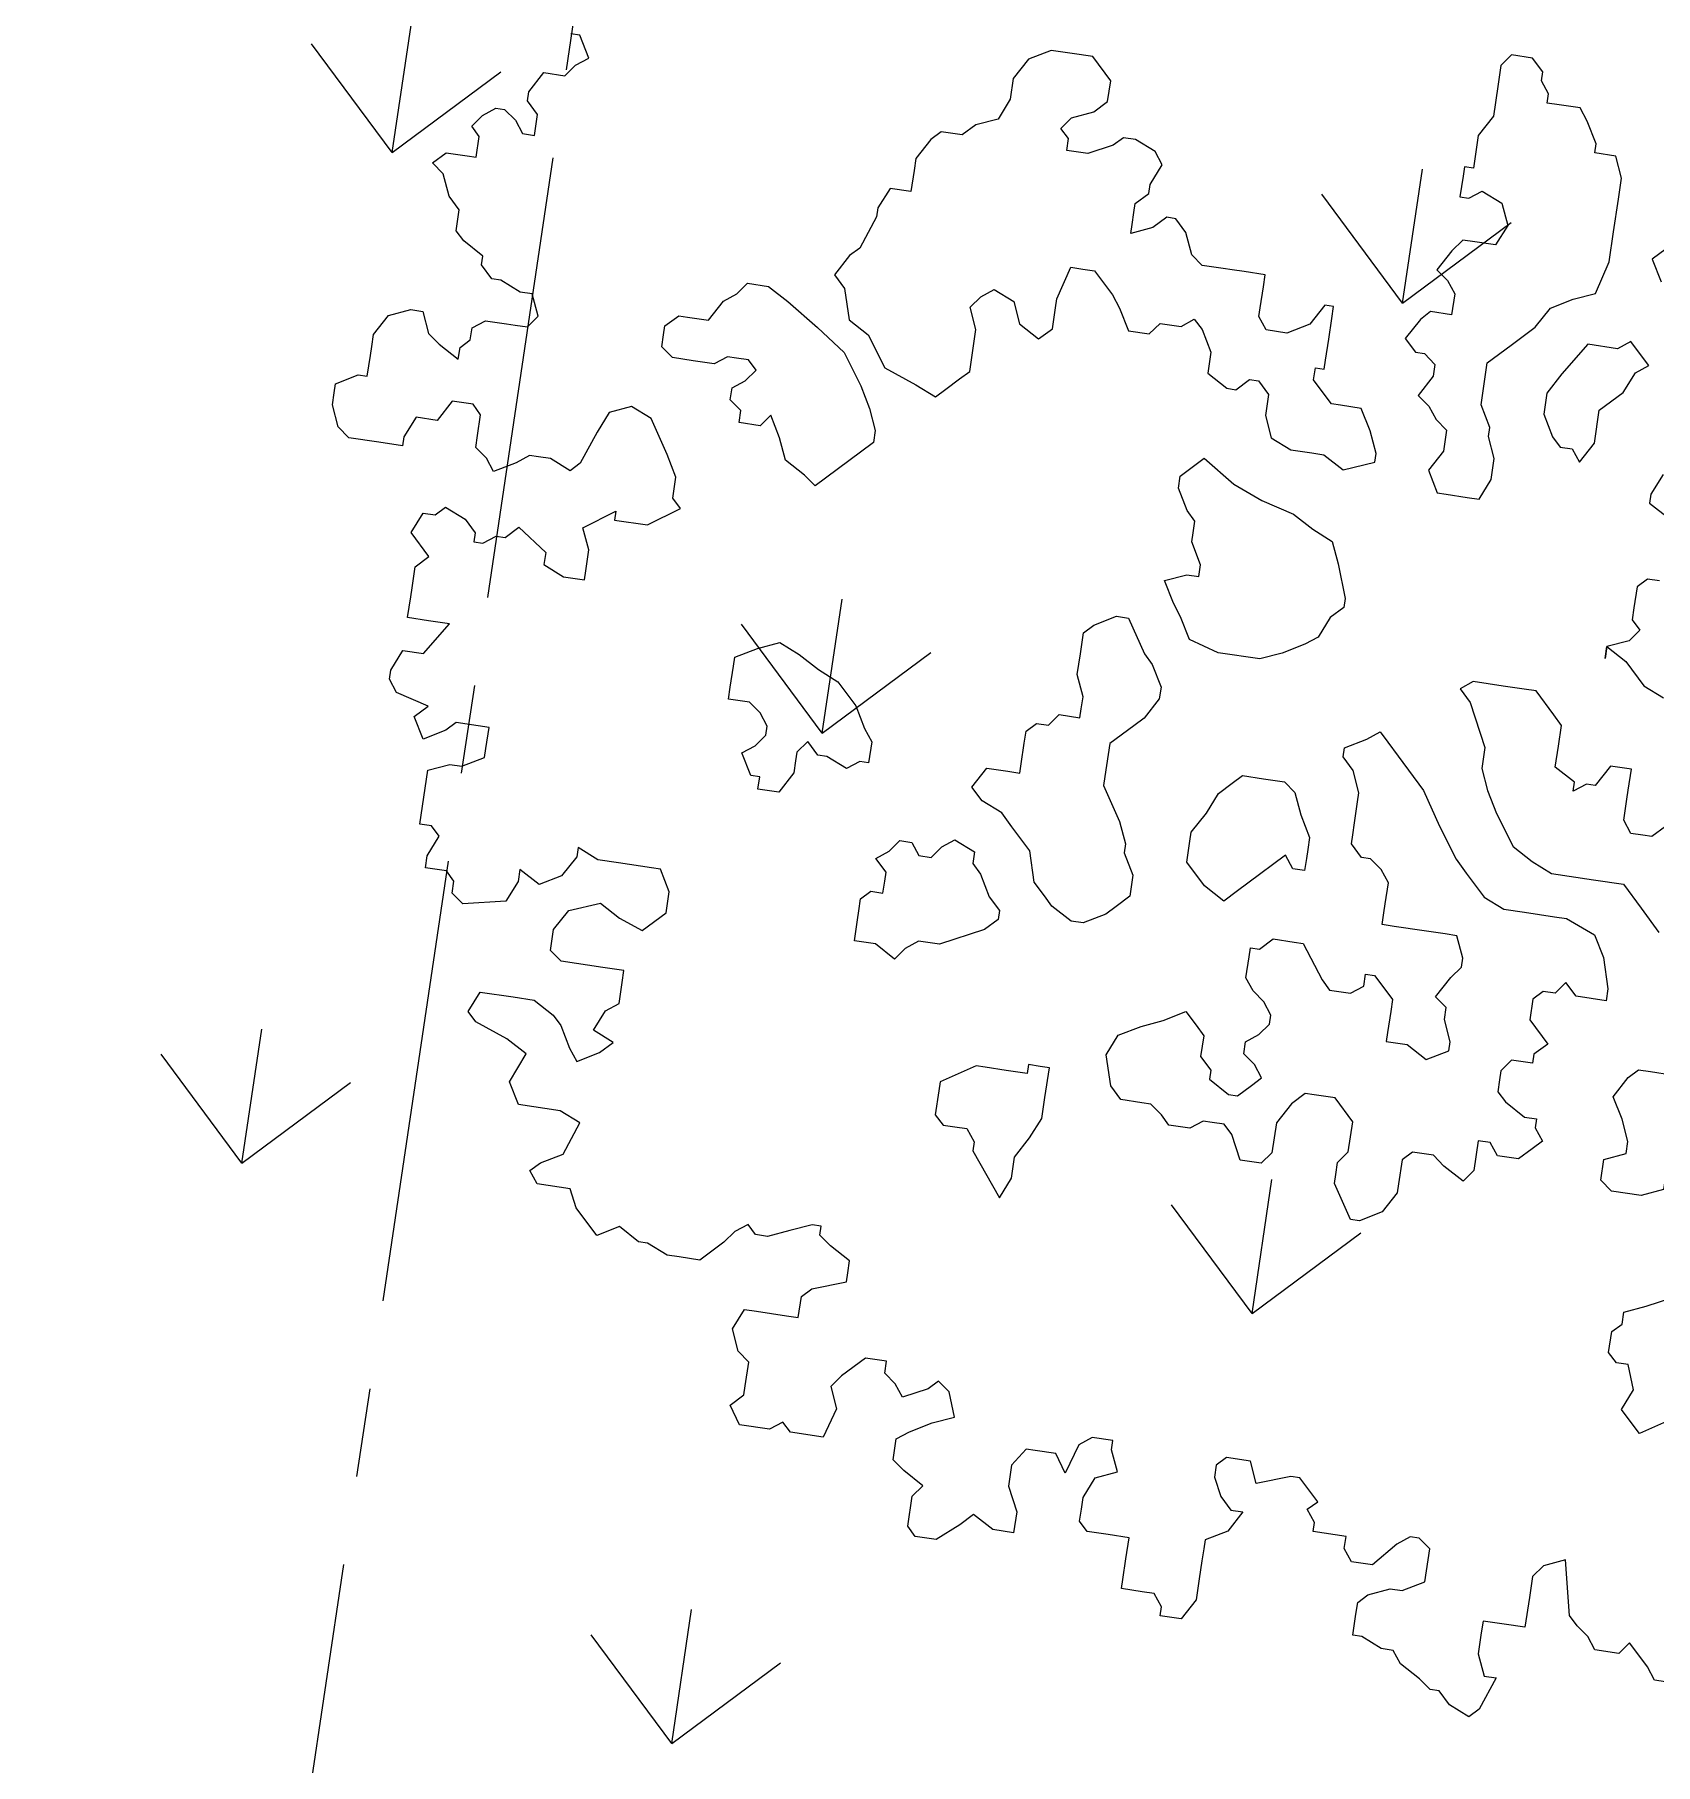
# Model space of a CAD drawing. Header units: millimetres. Extents: x 338 to 506, y 179 to 335.
# Drawn here: x 394.654 to 399.214, y 257.148 to 262.013 of the extents above; entities that cross this region are included whole.
import ezdxf

# ---------------------------------------------------------------- set-up
doc = ezdxf.new("R2010")
doc.units = ezdxf.units.MM
doc.linetypes.add('CENTER', pattern=[2, 1.25, -0.25, 0.25, -0.25])
doc.linetypes.add('DASHED2', pattern=[0.375, 0.25, -0.125])
for name, color, linetype in [('ANDEN', 251, 'Continuous'), ('ARBOL-TOP', 3, 'Continuous'), ('EJES_DE_COLUMNA', 255, 'DASHED2'), ('MUROS', 32, 'Continuous')]:
    doc.layers.add(name, color=color, linetype=linetype)

# ---------------------------------------------------------------- blocks, each defined once
blk = doc.blocks.new('*X964')
at = {"color": 0}
for p, q in [((76.5812, 101.9015), (76.8506, 102.1709)), ((79.4549, 101.9015), (79.7243, 102.1709)), ((76.5812, 101.9015), (76.8506, 101.6321)), ((76.5812, 101.9015), (76.9622, 101.9015)), ((79.4549, 101.9015), (79.7243, 101.6321)), ((79.4549, 101.9015), (79.8359, 101.9015)), ((75.1444, 100.4646), (75.4138, 100.734)), ((78.0181, 100.4646), (78.2875, 100.734)), ((75.1444, 100.4646), (75.4138, 100.1952)), ((75.1444, 100.4646), (75.5254, 100.4646)), ((78.0181, 100.4646), (78.2875, 100.1952)), ((78.0181, 100.4646), (78.3991, 100.4646)), ((76.5812, 99.0278), (76.8506, 99.2972)), ((79.4549, 99.0278), (79.7243, 99.2972)), ((76.5812, 99.0278), (76.8506, 98.7584)), ((76.5812, 99.0278), (76.9622, 99.0278)), ((79.4549, 99.0278), (79.7243, 98.7584)), ((79.4549, 99.0278), (79.8359, 99.0278))]:
    blk.add_line(p, q, dxfattribs=at)
blk = doc.blocks.new('ARBOLITO')
at = {"linetype": 'ByBlock'}
for points in [[(461.9159, 68.9761), (461.9076, 68.9906), (461.8931, 69.0135), (461.8785, 69.0197), (461.864, 69.0135), (461.8577, 68.9989), (461.8494, 68.9761), (461.8432, 68.9698), (461.8286, 68.9761), (461.8203, 68.9761), (461.8141, 68.9761), (461.8058, 68.9698), (461.7912, 68.9615), (461.785, 68.9698), (461.7767, 68.9761), (461.7767, 68.9844), (461.7767, 68.9989), (461.7705, 69.0052), (461.7559, 69.0052), (461.7476, 68.9906), (461.7331, 68.9906), (461.7268, 68.9761), (461.7268, 68.9698), (461.7102, 68.9698), (461.6894, 68.9698), (461.6811, 68.9761), (461.6749, 68.9906), (461.6749, 68.9989), (461.6749, 69.0052), (461.6894, 69.0135), (461.6957, 69.0135), (461.6957, 69.028), (461.6957, 69.0343), (461.6957, 69.0426), (461.704, 69.0571), (461.7185, 69.0633), (461.7268, 69.0633), (461.7331, 69.0488), (461.7414, 69.0426), (461.7559, 69.0343), (461.7559, 69.0426), (461.7621, 69.0488), (461.7621, 69.0571), (461.7705, 69.0633), (461.785, 69.0633), (461.7912, 69.0633), (461.7996, 69.0633), (461.8058, 69.0717), (461.7996, 69.0862), (461.7912, 69.0862), (461.7767, 69.0924), (461.7705, 69.0924), (461.7621, 69.1008), (461.7621, 69.107), (461.7476, 69.1153), (461.7414, 69.1215), (461.7414, 69.1361), (461.7331, 69.1444), (461.7268, 69.1589), (461.7185, 69.1652), (461.7268, 69.1735), (461.7414, 69.1735), (461.7476, 69.1735), (461.7476, 69.188), (461.7414, 69.1943), (461.7476, 69.2026), (461.7559, 69.2088), (461.7621, 69.2088), (461.7705, 69.2026), (461.7767, 69.1943), (461.785, 69.1943), (461.785, 69.2088), (461.7767, 69.2171), (461.7767, 69.2233), (461.785, 69.2379), (461.7996, 69.2379), (461.8058, 69.2462), (461.8141, 69.2524), (461.8058, 69.267), (461.7996, 69.267)], [(462.7201, 68.2571), (462.7034, 68.2571), (462.6972, 68.2654), (462.691, 68.2717), (462.6827, 68.28), (462.6764, 68.2717), (462.6598, 68.2717), (462.6536, 68.28), (462.6453, 68.2862), (462.639, 68.2925), (462.6307, 68.3299), (462.6162, 68.3236), (462.6099, 68.3153), (462.6099, 68.3008), (462.6099, 68.28), (462.5954, 68.28), (462.5808, 68.28), (462.5808, 68.2717), (462.5808, 68.2571), (462.5871, 68.2426), (462.5954, 68.2426), (462.5871, 68.2197), (462.5808, 68.2135), (462.5663, 68.2197), (462.558, 68.228), (462.5517, 68.228), (462.5434, 68.2343), (462.5289, 68.2426), (462.5227, 68.2509), (462.5143, 68.2509), (462.4998, 68.2571), (462.4936, 68.2571), (462.4936, 68.2717), (462.4936, 68.28), (462.4998, 68.2862), (462.5143, 68.2925), (462.5227, 68.2925), (462.5372, 68.3008), (462.5372, 68.3236), (462.5289, 68.3299), (462.5227, 68.3299), (462.5143, 68.3236), (462.4998, 68.307), (462.4853, 68.307), (462.479, 68.3153), (462.479, 68.3236), (462.4562, 68.3236), (462.4562, 68.3299), (462.4499, 68.3382), (462.4562, 68.3444), (462.4416, 68.3589), (462.4354, 68.3589), (462.4125, 68.3506), (462.4063, 68.3652), (462.3897, 68.3652), (462.3834, 68.3589), (462.3834, 68.3506), (462.3897, 68.3382), (462.398, 68.3299), (462.4063, 68.3299), (462.398, 68.3153), (462.3834, 68.307), (462.3834, 68.3008), (462.3834, 68.2925), (462.3834, 68.28), (462.3834, 68.2654), (462.3751, 68.2509), (462.3606, 68.2509), (462.3606, 68.2571), (462.3543, 68.2654), (462.346, 68.2654), (462.3315, 68.2654), (462.3315, 68.2717), (462.3315, 68.2862), (462.3315, 68.3008), (462.3169, 68.3008), (462.3024, 68.3008), (462.2962, 68.307), (462.2962, 68.3153), (462.2962, 68.3236), (462.3024, 68.3382), (462.3169, 68.3444), (462.3107, 68.3589), (462.3107, 68.3652), (462.2962, 68.3652), (462.2879, 68.3589), (462.2816, 68.3382), (462.2733, 68.3506), (462.2588, 68.3506), (462.2525, 68.3506), (462.2442, 68.3382), (462.2442, 68.3236), (462.2525, 68.307), (462.2525, 68.2925), (462.238, 68.2925), (462.2234, 68.3008), (462.2151, 68.2925), (462.2006, 68.28), (462.186, 68.28), (462.1798, 68.2862), (462.1798, 68.307), (462.186, 68.3153), (462.1715, 68.3236), (462.1632, 68.3299), (462.1632, 68.3444), (462.1715, 68.3506), (462.186, 68.3589), (462.2006, 68.3652), (462.1944, 68.3818), (462.186, 68.388), (462.1798, 68.3818), (462.1632, 68.3735), (462.1569, 68.3818), (462.1486, 68.388), (462.1486, 68.3963), (462.1341, 68.3963), (462.1195, 68.3818), (462.1133, 68.3735), (462.1195, 68.3589), (462.1133, 68.3382), (462.0905, 68.3382), (462.0842, 68.3444), (462.0759, 68.3382), (462.0551, 68.3382), (462.0468, 68.3506), (462.0551, 68.3589), (462.0551, 68.3652), (462.0551, 68.3818), (462.0468, 68.388), (462.0406, 68.4026), (462.0468, 68.4171), (462.0551, 68.4171), (462.0759, 68.4171), (462.0842, 68.4171), (462.0842, 68.4317), (462.0905, 68.4379), (462.1133, 68.4462), (462.1133, 68.4524), (462.1133, 68.4608), (462.0988, 68.4691), (462.0905, 68.4753), (462.0905, 68.4815), (462.0842, 68.4815), (462.0697, 68.4753), (462.0551, 68.4691), (462.0468, 68.4691), (462.0406, 68.4753), (462.0323, 68.4691), (462.026, 68.4608), (462.0115, 68.4462), (461.997, 68.4462), (461.9886, 68.4462), (461.9741, 68.4524), (461.9679, 68.4524), (461.9533, 68.4608), (461.9388, 68.4524), (461.9221, 68.4691), (461.9159, 68.4815), (461.8931, 68.4815), (461.8868, 68.4899), (461.8931, 68.4961), (461.9076, 68.5044), (461.9159, 68.5273), (461.9014, 68.5335), (461.8723, 68.5335), (461.864, 68.548), (461.8723, 68.5688), (461.8577, 68.5771), (461.8349, 68.5854), (461.8286, 68.5917), (461.8349, 68.6062), (461.8577, 68.6062), (461.8723, 68.6062), (461.8868, 68.5979), (461.8931, 68.5917), (461.9014, 68.5771), (461.9076, 68.5688), (461.9221, 68.5771), (461.9305, 68.5854), (461.9159, 68.5917), (461.9221, 68.6062), (461.9305, 68.6124), (461.9305, 68.627), (461.9305, 68.6353), (461.9159, 68.6353), (461.8868, 68.6353), (461.8785, 68.6415), (461.8785, 68.6561), (461.8868, 68.6706), (461.9076, 68.6789), (461.9221, 68.6706), (461.9388, 68.6644), (461.9533, 68.6789), (461.9533, 68.6935), (461.945, 68.708), (461.9388, 68.708), (461.9159, 68.708), (461.9014, 68.708), (461.8868, 68.7143), (461.8868, 68.708), (461.8785, 68.6935), (461.864, 68.6852), (461.8494, 68.6935), (461.8494, 68.6852), (461.8432, 68.6706), (461.8141, 68.6644), (461.8058, 68.6706), (461.8058, 68.6789), (461.7996, 68.6852), (461.785, 68.6852), (461.785, 68.6935), (461.7912, 68.708), (461.785, 68.7143), (461.7767, 68.7143), (461.7767, 68.7517), (461.7912, 68.7579), (461.7996, 68.7579), (461.8141, 68.7662), (461.8141, 68.7724), (461.8141, 68.787), (461.7912, 68.787), (461.785, 68.7808), (461.7705, 68.7724), (461.7621, 68.787), (461.7705, 68.7953), (461.7476, 68.8015), (461.7414, 68.8098), (461.7414, 68.8161), (461.7476, 68.8306), (461.7621, 68.8306), (461.7767, 68.8535), (461.7621, 68.8535), (461.7476, 68.8535), (461.7476, 68.868), (461.7476, 68.8743), (461.7476, 68.8888), (461.7559, 68.8971), (461.7414, 68.9117), (461.7476, 68.9262), (461.7559, 68.9262), (461.7621, 68.9324), (461.7767, 68.9262), (461.785, 68.9179), (461.785, 68.9117), (461.7912, 68.9117), (461.7996, 68.9179), (461.8058, 68.9179), (461.8141, 68.9262), (461.8349, 68.9117), (461.8349, 68.9034), (461.8494, 68.8971), (461.864, 68.8971), (461.864, 68.9034), (461.864, 68.9179), (461.8577, 68.9324), (461.8785, 68.947), (461.8785, 68.9408), (461.9014, 68.9408), (461.9221, 68.9553), (461.9159, 68.9615), (461.9159, 68.9761), (461.9159, 68.9761)], [(461.9159, 68.9761), (461.9076, 68.9906), (461.8931, 69.0135), (461.8785, 69.0197), (461.864, 69.0135), (461.8577, 68.9989), (461.8494, 68.9761), (461.8432, 68.9698), (461.8286, 68.9761), (461.8203, 68.9761), (461.8141, 68.9761), (461.8058, 68.9698), (461.7912, 68.9615), (461.785, 68.9698), (461.7767, 68.9761), (461.7767, 68.9844), (461.7767, 68.9989), (461.7705, 69.0052), (461.7559, 69.0052), (461.7476, 68.9906), (461.7331, 68.9906), (461.7268, 68.9761), (461.7268, 68.9698), (461.7102, 68.9698), (461.6894, 68.9698), (461.6811, 68.9761), (461.6749, 68.9906), (461.6749, 68.9989), (461.6749, 69.0052), (461.6894, 69.0135), (461.6957, 69.0135), (461.6957, 69.028), (461.6957, 69.0343), (461.6957, 69.0426), (461.704, 69.0571), (461.7185, 69.0633), (461.7268, 69.0633), (461.7331, 69.0488), (461.7414, 69.0426), (461.7559, 69.0343), (461.7559, 69.0426), (461.7621, 69.0488), (461.7621, 69.0571), (461.7705, 69.0633), (461.785, 69.0633), (461.7912, 69.0633), (461.7996, 69.0633), (461.8058, 69.0717), (461.7996, 69.0862), (461.7912, 69.0862), (461.7767, 69.0924), (461.7705, 69.0924), (461.7621, 69.1008), (461.7621, 69.107), (461.7476, 69.1153), (461.7414, 69.1215), (461.7414, 69.1361), (461.7331, 69.1444), (461.7268, 69.1589), (461.7185, 69.1652), (461.7268, 69.1735), (461.7414, 69.1735), (461.7476, 69.1735), (461.7476, 69.188), (461.7414, 69.1943), (461.7476, 69.2026), (461.7559, 69.2088), (461.7621, 69.2088), (461.7705, 69.2026), (461.7767, 69.1943), (461.785, 69.1943), (461.785, 69.2088), (461.7767, 69.2171), (461.7767, 69.2233), (461.785, 69.2379), (461.7996, 69.2379), (461.8058, 69.2462), (461.8141, 69.2524), (461.8058, 69.267), (461.7996, 69.267)], [(462.7201, 68.2571), (462.7034, 68.2571), (462.6972, 68.2654), (462.691, 68.2717), (462.6827, 68.28), (462.6764, 68.2717), (462.6598, 68.2717), (462.6536, 68.28), (462.6453, 68.2862), (462.639, 68.2925), (462.6307, 68.3299), (462.6162, 68.3236), (462.6099, 68.3153), (462.6099, 68.3008), (462.6099, 68.28), (462.5954, 68.28), (462.5808, 68.28), (462.5808, 68.2717), (462.5808, 68.2571), (462.5871, 68.2426), (462.5954, 68.2426), (462.5871, 68.2197), (462.5808, 68.2135), (462.5663, 68.2197), (462.558, 68.228), (462.5517, 68.228), (462.5434, 68.2343), (462.5289, 68.2426), (462.5227, 68.2509), (462.5143, 68.2509), (462.4998, 68.2571), (462.4936, 68.2571), (462.4936, 68.2717), (462.4936, 68.28), (462.4998, 68.2862), (462.5143, 68.2925), (462.5227, 68.2925), (462.5372, 68.3008), (462.5372, 68.3236), (462.5289, 68.3299), (462.5227, 68.3299), (462.5143, 68.3236), (462.4998, 68.307), (462.4853, 68.307), (462.479, 68.3153), (462.479, 68.3236), (462.4562, 68.3236), (462.4562, 68.3299), (462.4499, 68.3382), (462.4562, 68.3444), (462.4416, 68.3589), (462.4354, 68.3589), (462.4125, 68.3506), (462.4063, 68.3652), (462.3897, 68.3652), (462.3834, 68.3589), (462.3834, 68.3506), (462.3897, 68.3382), (462.398, 68.3299), (462.4063, 68.3299), (462.398, 68.3153), (462.3834, 68.307), (462.3834, 68.3008), (462.3834, 68.2925), (462.3834, 68.28), (462.3834, 68.2654), (462.3751, 68.2509), (462.3606, 68.2509), (462.3606, 68.2571), (462.3543, 68.2654), (462.346, 68.2654), (462.3315, 68.2654), (462.3315, 68.2717), (462.3315, 68.2862), (462.3315, 68.3008), (462.3169, 68.3008), (462.3024, 68.3008), (462.2962, 68.307), (462.2962, 68.3153), (462.2962, 68.3236), (462.3024, 68.3382), (462.3169, 68.3444), (462.3107, 68.3589), (462.3107, 68.3652), (462.2962, 68.3652), (462.2879, 68.3589), (462.2816, 68.3382), (462.2733, 68.3506), (462.2588, 68.3506), (462.2525, 68.3506), (462.2442, 68.3382), (462.2442, 68.3236), (462.2525, 68.307), (462.2525, 68.2925), (462.238, 68.2925), (462.2234, 68.3008), (462.2151, 68.2925), (462.2006, 68.28), (462.186, 68.28), (462.1798, 68.2862), (462.1798, 68.307), (462.186, 68.3153), (462.1715, 68.3236), (462.1632, 68.3299), (462.1632, 68.3444), (462.1715, 68.3506), (462.186, 68.3589), (462.2006, 68.3652), (462.1944, 68.3818), (462.186, 68.388), (462.1798, 68.3818), (462.1632, 68.3735), (462.1569, 68.3818), (462.1486, 68.388), (462.1486, 68.3963), (462.1341, 68.3963), (462.1195, 68.3818), (462.1133, 68.3735), (462.1195, 68.3589), (462.1133, 68.3382), (462.0905, 68.3382), (462.0842, 68.3444), (462.0759, 68.3382), (462.0551, 68.3382), (462.0468, 68.3506), (462.0551, 68.3589), (462.0551, 68.3652), (462.0551, 68.3818), (462.0468, 68.388), (462.0406, 68.4026), (462.0468, 68.4171), (462.0551, 68.4171), (462.0759, 68.4171), (462.0842, 68.4171), (462.0842, 68.4317), (462.0905, 68.4379), (462.1133, 68.4462), (462.1133, 68.4524), (462.1133, 68.4608), (462.0988, 68.4691), (462.0905, 68.4753), (462.0905, 68.4815), (462.0842, 68.4815), (462.0697, 68.4753), (462.0551, 68.4691), (462.0468, 68.4691), (462.0406, 68.4753), (462.0323, 68.4691), (462.026, 68.4608), (462.0115, 68.4462), (461.997, 68.4462), (461.9886, 68.4462), (461.9741, 68.4524), (461.9679, 68.4524), (461.9533, 68.4608), (461.9388, 68.4524), (461.9221, 68.4691), (461.9159, 68.4815), (461.8931, 68.4815), (461.8868, 68.4899), (461.8931, 68.4961), (461.9076, 68.5044), (461.9159, 68.5273), (461.9014, 68.5335), (461.8723, 68.5335), (461.864, 68.548), (461.8723, 68.5688), (461.8577, 68.5771), (461.8349, 68.5854), (461.8286, 68.5917), (461.8349, 68.6062), (461.8577, 68.6062), (461.8723, 68.6062), (461.8868, 68.5979), (461.8931, 68.5917), (461.9014, 68.5771), (461.9076, 68.5688), (461.9221, 68.5771), (461.9305, 68.5854), (461.9159, 68.5917), (461.9221, 68.6062), (461.9305, 68.6124), (461.9305, 68.627), (461.9305, 68.6353), (461.9159, 68.6353), (461.8868, 68.6353), (461.8785, 68.6415), (461.8785, 68.6561), (461.8868, 68.6706), (461.9076, 68.6789), (461.9221, 68.6706), (461.9388, 68.6644), (461.9533, 68.6789), (461.9533, 68.6935), (461.945, 68.708), (461.9388, 68.708), (461.9159, 68.708), (461.9014, 68.708), (461.8868, 68.7143), (461.8868, 68.708), (461.8785, 68.6935), (461.864, 68.6852), (461.8494, 68.6935), (461.8494, 68.6852), (461.8432, 68.6706), (461.8141, 68.6644), (461.8058, 68.6706), (461.8058, 68.6789), (461.7996, 68.6852), (461.785, 68.6852), (461.785, 68.6935), (461.7912, 68.708), (461.785, 68.7143), (461.7767, 68.7143), (461.7767, 68.7517), (461.7912, 68.7579), (461.7996, 68.7579), (461.8141, 68.7662), (461.8141, 68.7724), (461.8141, 68.787), (461.7912, 68.787), (461.785, 68.7808), (461.7705, 68.7724), (461.7621, 68.787), (461.7705, 68.7953), (461.7476, 68.8015), (461.7414, 68.8098), (461.7414, 68.8161), (461.7476, 68.8306), (461.7621, 68.8306), (461.7767, 68.8535), (461.7621, 68.8535), (461.7476, 68.8535), (461.7476, 68.868), (461.7476, 68.8743), (461.7476, 68.8888), (461.7559, 68.8971), (461.7414, 68.9117), (461.7476, 68.9262), (461.7559, 68.9262), (461.7621, 68.9324), (461.7767, 68.9262), (461.785, 68.9179), (461.785, 68.9117), (461.7912, 68.9117), (461.7996, 68.9179), (461.8058, 68.9179), (461.8141, 68.9262), (461.8349, 68.9117), (461.8349, 68.9034), (461.8494, 68.8971), (461.864, 68.8971), (461.864, 68.9034), (461.864, 68.9179), (461.8577, 68.9324), (461.8785, 68.947), (461.8785, 68.9408), (461.9014, 68.9408), (461.9221, 68.9553), (461.9159, 68.9615), (461.9159, 68.9761)], [(462.5808, 69.0571), (462.5954, 69.0488)], [(462.5871, 69.0779), (462.5808, 69.0633), (462.5808, 69.0571), (462.5808, 69.0571)], [(462.5808, 69.0571), (462.5954, 69.0488)], [(462.5871, 69.0779), (462.5808, 69.0633), (462.5808, 69.0571)], [(462.4645, 69.0924), (462.4562, 69.107), (462.4562, 69.1215), (462.4562, 69.1361), (462.4707, 69.1506), (462.4853, 69.1652), (462.4936, 69.1797), (462.5081, 69.188), (462.5227, 69.1943), (462.5289, 69.2171), (462.5289, 69.2379), (462.5289, 69.2607), (462.5289, 69.2753), (462.5227, 69.2898), (462.5081, 69.2898), (462.5081, 69.2961), (462.4998, 69.3106), (462.4936, 69.3189), (462.479, 69.3189), (462.4707, 69.3189), (462.4707, 69.3252), (462.4645, 69.3335), (462.4645, 69.3397), (462.4562, 69.348), (462.4416, 69.348), (462.4354, 69.3397), (462.4354, 69.3252), (462.4354, 69.3044), (462.4271, 69.2898), (462.4271, 69.267), (462.4208, 69.267), (462.4208, 69.2607), (462.4208, 69.2462), (462.4271, 69.2462), (462.4354, 69.2524), (462.4499, 69.2462), (462.4562, 69.2317), (462.4499, 69.2171), (462.4354, 69.2171), (462.4271, 69.2171), (462.4208, 69.2088), (462.4125, 69.1943), (462.4208, 69.188), (462.4271, 69.1797), (462.4271, 69.1652), (462.4125, 69.1652), (462.4063, 69.1589), (462.398, 69.1444), (462.4063, 69.1361), (462.4125, 69.1361), (462.4208, 69.1298), (462.4208, 69.1215), (462.4125, 69.107), (462.4208, 69.1008), (462.4271, 69.0924), (462.4354, 69.0862), (462.4354, 69.0717), (462.4271, 69.0571), (462.4354, 69.0426), (462.4416, 69.0426), (462.4562, 69.0426), (462.4645, 69.0426), (462.4707, 69.0571), (462.4707, 69.0717), (462.4645, 69.0862), (462.4645, 69.0924), (462.4645, 69.0924)], [(462.4645, 69.0924), (462.4562, 69.107), (462.4562, 69.1215), (462.4562, 69.1361), (462.4707, 69.1506), (462.4853, 69.1652), (462.4936, 69.1797), (462.5081, 69.188), (462.5227, 69.1943), (462.5289, 69.2171), (462.5289, 69.2379), (462.5289, 69.2607), (462.5289, 69.2753), (462.5227, 69.2898), (462.5081, 69.2898), (462.5081, 69.2961), (462.4998, 69.3106), (462.4936, 69.3189), (462.479, 69.3189), (462.4707, 69.3189), (462.4707, 69.3252), (462.4645, 69.3335), (462.4645, 69.3397), (462.4562, 69.348), (462.4416, 69.348), (462.4354, 69.3397), (462.4354, 69.3252), (462.4354, 69.3044), (462.4271, 69.2898), (462.4271, 69.267), (462.4208, 69.267), (462.4208, 69.2607), (462.4208, 69.2462), (462.4271, 69.2462), (462.4354, 69.2524), (462.4499, 69.2462), (462.4562, 69.2317), (462.4499, 69.2171), (462.4354, 69.2171), (462.4271, 69.2171), (462.4208, 69.2088), (462.4125, 69.1943), (462.4208, 69.188), (462.4271, 69.1797), (462.4271, 69.1652), (462.4125, 69.1652), (462.4063, 69.1589), (462.398, 69.1444), (462.4063, 69.1361), (462.4125, 69.1361), (462.4208, 69.1298), (462.4208, 69.1215), (462.4125, 69.107), (462.4208, 69.1008), (462.4271, 69.0924), (462.4354, 69.0862), (462.4354, 69.0717), (462.4271, 69.0571), (462.4354, 69.0426), (462.4416, 69.0426), (462.4562, 69.0426), (462.4645, 69.0426), (462.4707, 69.0571), (462.4707, 69.0717), (462.4645, 69.0862), (462.4645, 69.0924)], [(462.5663, 69.2317), (462.558, 69.2233), (462.5663, 69.2088)], [(462.5663, 69.2317), (462.558, 69.2233), (462.5663, 69.2088)], [(462.3897, 69.0571), (462.3897, 69.0633), (462.3834, 69.0779), (462.3751, 69.0924), (462.3606, 69.0924), (462.3543, 69.0924), (462.346, 69.1008), (462.3398, 69.107), (462.3398, 69.1153), (462.346, 69.1153), (462.346, 69.1215), (462.346, 69.1361), (462.346, 69.1506), (462.346, 69.1589), (462.3398, 69.1589), (462.3315, 69.1444), (462.3169, 69.1361), (462.3024, 69.1361), (462.2962, 69.1444), (462.2962, 69.1506), (462.2962, 69.1652), (462.2962, 69.1735), (462.2816, 69.1735), (462.2733, 69.1735), (462.2671, 69.1735), (462.2525, 69.1735), (462.2442, 69.1797), (462.238, 69.1943), (462.2297, 69.2026), (462.2234, 69.2026), (462.2151, 69.1943), (462.2006, 69.188), (462.2006, 69.1943), (462.2006, 69.2026), (462.2006, 69.2088), (462.2089, 69.2171), (462.2089, 69.2233), (462.2151, 69.2379), (462.2089, 69.2462), (462.1944, 69.2524), (462.186, 69.2524), (462.1798, 69.2462), (462.1632, 69.2379), (462.1569, 69.2379), (462.1486, 69.2379), (462.1486, 69.2462), (462.1424, 69.2524), (462.1486, 69.2607), (462.1632, 69.267), (462.1715, 69.2753), (462.1715, 69.2898), (462.1569, 69.3044), (462.1424, 69.3044), (462.1279, 69.3044), (462.1133, 69.2961), (462.105, 69.2815), (462.105, 69.267), (462.0988, 69.2524), (462.0842, 69.2462), (462.0759, 69.2379), (462.0614, 69.2379), (462.0551, 69.2317), (462.0468, 69.2171), (462.0468, 69.2088), (462.0468, 69.1943), (462.0323, 69.1943), (462.026, 69.1797), (462.026, 69.1735), (462.0177, 69.1506), (462.0115, 69.1444), (462.0032, 69.1298), (462.0115, 69.1215), (462.0177, 69.1008), (462.0323, 69.0924), (462.0468, 69.0717), (462.0697, 69.0633), (462.0842, 69.0571), (462.0905, 69.0633), (462.0988, 69.0717), (462.105, 69.0779), (462.105, 69.0924), (462.105, 69.107), (462.0988, 69.1215), (462.105, 69.1298), (462.1133, 69.1361), (462.1279, 69.1298), (462.1341, 69.1153), (462.1486, 69.107), (462.1569, 69.1153), (462.1569, 69.1298), (462.1569, 69.1361), (462.1632, 69.1589), (462.1715, 69.1589), (462.1798, 69.1589), (462.1944, 69.1444), (462.2006, 69.1361), (462.2089, 69.1215), (462.2234, 69.1215), (462.2297, 69.1298), (462.2442, 69.1298), (462.2525, 69.1361), (462.2588, 69.1298), (462.2671, 69.1153), (462.2671, 69.1008), (462.2816, 69.0924), (462.2879, 69.0924), (462.2962, 69.1008), (462.3024, 69.1008), (462.3107, 69.0924), (462.3107, 69.0779), (462.3169, 69.0633), (462.3315, 69.0571), (462.346, 69.0571), (462.3543, 69.0571), (462.3689, 69.0488), (462.3897, 69.0571), (462.3897, 69.0571)], [(462.3897, 69.0571), (462.3897, 69.0633), (462.3834, 69.0779), (462.3751, 69.0924), (462.3606, 69.0924), (462.3543, 69.0924), (462.346, 69.1008), (462.3398, 69.107), (462.3398, 69.1153), (462.346, 69.1153), (462.346, 69.1215), (462.346, 69.1361), (462.346, 69.1506), (462.346, 69.1589), (462.3398, 69.1589), (462.3315, 69.1444), (462.3169, 69.1361), (462.3024, 69.1361), (462.2962, 69.1444), (462.2962, 69.1506), (462.2962, 69.1652), (462.2962, 69.1735), (462.2816, 69.1735), (462.2733, 69.1735), (462.2671, 69.1735), (462.2525, 69.1735), (462.2442, 69.1797), (462.238, 69.1943), (462.2297, 69.2026), (462.2234, 69.2026), (462.2151, 69.1943), (462.2006, 69.188), (462.2006, 69.1943), (462.2006, 69.2026), (462.2006, 69.2088), (462.2089, 69.2171), (462.2089, 69.2233), (462.2151, 69.2379), (462.2089, 69.2462), (462.1944, 69.2524), (462.186, 69.2524), (462.1798, 69.2462), (462.1632, 69.2379), (462.1569, 69.2379), (462.1486, 69.2379), (462.1486, 69.2462), (462.1424, 69.2524), (462.1486, 69.2607), (462.1632, 69.267), (462.1715, 69.2753), (462.1715, 69.2898), (462.1569, 69.3044), (462.1424, 69.3044), (462.1279, 69.3044), (462.1133, 69.2961), (462.105, 69.2815), (462.105, 69.267), (462.0988, 69.2524), (462.0842, 69.2462), (462.0759, 69.2379), (462.0614, 69.2379), (462.0551, 69.2317), (462.0468, 69.2171), (462.0468, 69.2088), (462.0468, 69.1943), (462.0323, 69.1943), (462.026, 69.1797), (462.026, 69.1735), (462.0177, 69.1506), (462.0115, 69.1444), (462.0032, 69.1298), (462.0115, 69.1215), (462.0177, 69.1008), (462.0323, 69.0924), (462.0468, 69.0717), (462.0697, 69.0633), (462.0842, 69.0571), (462.0905, 69.0633), (462.0988, 69.0717), (462.105, 69.0779), (462.105, 69.0924), (462.105, 69.107), (462.0988, 69.1215), (462.105, 69.1298), (462.1133, 69.1361), (462.1279, 69.1298), (462.1341, 69.1153), (462.1486, 69.107), (462.1569, 69.1153), (462.1569, 69.1298), (462.1569, 69.1361), (462.1632, 69.1589), (462.1715, 69.1589), (462.1798, 69.1589), (462.1944, 69.1444), (462.2006, 69.1361), (462.2089, 69.1215), (462.2234, 69.1215), (462.2297, 69.1298), (462.2442, 69.1298), (462.2525, 69.1361), (462.2588, 69.1298), (462.2671, 69.1153), (462.2671, 69.1008), (462.2816, 69.0924), (462.2879, 69.0924), (462.2962, 69.1008), (462.3024, 69.1008), (462.3107, 69.0924), (462.3107, 69.0779), (462.3169, 69.0633), (462.3315, 69.0571), (462.346, 69.0571), (462.3543, 69.0571), (462.3689, 69.0488), (462.3897, 69.0571)], [(462.5289, 69.0779), (462.5372, 69.0924), (462.5372, 69.1153), (462.5517, 69.1298), (462.558, 69.1444), (462.5663, 69.1506), (462.558, 69.1589), (462.5517, 69.1652), (462.5434, 69.1589), (462.5227, 69.1589), (462.5081, 69.1361), (462.4998, 69.1215), (462.4998, 69.107), (462.5081, 69.0924), (462.5143, 69.0862), (462.5227, 69.0862), (462.5289, 69.0779), (462.5289, 69.0779)], [(462.5289, 69.0779), (462.5372, 69.0924), (462.5372, 69.1153), (462.5517, 69.1298), (462.558, 69.1444), (462.5663, 69.1506), (462.558, 69.1589), (462.5517, 69.1652), (462.5434, 69.1589), (462.5227, 69.1589), (462.5081, 69.1361), (462.4998, 69.1215), (462.4998, 69.107), (462.5081, 69.0924), (462.5143, 69.0862), (462.5227, 69.0862), (462.5289, 69.0779)], [(462.0177, 68.9906), (462.0115, 68.9844), (462.0032, 68.9906), (461.9886, 68.9989), (461.9824, 69.0135), (461.9741, 69.028), (461.9679, 69.0197), (461.9533, 69.0197), (461.9533, 69.028), (461.945, 69.0343), (461.945, 69.0426), (461.9533, 69.0488), (461.9595, 69.0571), (461.9533, 69.0633), (461.945, 69.0633), (461.9388, 69.0633), (461.9305, 69.0571), (461.9159, 69.0571), (461.9014, 69.0571), (461.8931, 69.0633), (461.8931, 69.0717), (461.8931, 69.0779), (461.9014, 69.0862), (461.9076, 69.0862), (461.9221, 69.0862), (461.9305, 69.1008), (461.9388, 69.107), (461.945, 69.1153), (461.9595, 69.1153), (461.9741, 69.107), (461.997, 69.0924), (462.0177, 69.0779), (462.0323, 69.0571), (462.0406, 69.0426), (462.0468, 69.028), (462.0468, 69.0197), (462.0177, 68.9906), (462.0177, 68.9906)], [(462.0177, 68.9906), (462.0115, 68.9844), (462.0032, 68.9906), (461.9886, 68.9989), (461.9824, 69.0135), (461.9741, 69.028), (461.9679, 69.0197), (461.9533, 69.0197), (461.9533, 69.028), (461.945, 69.0343), (461.945, 69.0426), (461.9533, 69.0488), (461.9595, 69.0571), (461.9533, 69.0633), (461.945, 69.0633), (461.9388, 69.0633), (461.9305, 69.0571), (461.9159, 69.0571), (461.9014, 69.0571), (461.8931, 69.0633), (461.8931, 69.0717), (461.8931, 69.0779), (461.9014, 69.0862), (461.9076, 69.0862), (461.9221, 69.0862), (461.9305, 69.1008), (461.9388, 69.107), (461.945, 69.1153), (461.9595, 69.1153), (461.9741, 69.107), (461.997, 69.0924), (462.0177, 69.0779), (462.0323, 69.0571), (462.0406, 69.0426), (462.0468, 69.028), (462.0468, 69.0197), (462.0177, 68.9906)], [(462.2733, 68.9324), (462.2671, 68.9408), (462.2588, 68.9553), (462.2733, 68.9615), (462.2816, 68.9615), (462.2816, 68.9698), (462.2733, 68.9844), (462.2733, 68.9906), (462.2733, 68.9989), (462.2671, 69.0052), (462.2588, 69.0197), (462.2588, 69.028), (462.2733, 69.0426), (462.2962, 69.028), (462.3169, 69.0197), (462.3398, 69.0135), (462.3543, 69.0052), (462.3689, 68.9989), (462.3751, 68.9844), (462.3834, 68.9615), (462.3834, 68.9553), (462.3751, 68.947), (462.3689, 68.9324), (462.3606, 68.9262), (462.346, 68.9179), (462.3315, 68.9117), (462.3024, 68.9117), (462.2816, 68.9179), (462.2733, 68.9324), (462.2733, 68.9324)], [(462.2733, 68.9324), (462.2671, 68.9408), (462.2588, 68.9553), (462.2733, 68.9615), (462.2816, 68.9615), (462.2816, 68.9698), (462.2733, 68.9844), (462.2733, 68.9906), (462.2733, 68.9989), (462.2671, 69.0052), (462.2588, 69.0197), (462.2588, 69.028), (462.2733, 69.0426), (462.2962, 69.028), (462.3169, 69.0197), (462.3398, 69.0135), (462.3543, 69.0052), (462.3689, 68.9989), (462.3751, 68.9844), (462.3834, 68.9615), (462.3834, 68.9553), (462.3751, 68.947), (462.3689, 68.9324), (462.3606, 68.9262), (462.346, 68.9179), (462.3315, 68.9117), (462.3024, 68.9117), (462.2816, 68.9179), (462.2733, 68.9324)], [(462.5663, 68.9553), (462.5808, 68.947), (462.5954, 68.9324), (462.6099, 68.9262)], [(462.5954, 69.0052), (462.5871, 69.0052), (462.5808, 68.9989), (462.5808, 68.9844), (462.5808, 68.9761), (462.5871, 68.9698), (462.5808, 68.9615), (462.5663, 68.9553), (462.5663, 68.947), (462.5663, 68.9553), (462.5663, 68.9553)], [(462.5663, 68.9553), (462.5808, 68.947), (462.5954, 68.9324), (462.6099, 68.9262)], [(462.5954, 69.0052), (462.5871, 69.0052), (462.5808, 68.9989), (462.5808, 68.9844), (462.5808, 68.9761), (462.5871, 68.9698), (462.5808, 68.9615), (462.5663, 68.9553), (462.5663, 68.947), (462.5663, 68.9553)], [(462.2297, 68.7143), (462.2151, 68.7226), (462.2089, 68.7288), (462.2006, 68.7371), (462.1944, 68.7579), (462.1798, 68.7724), (462.1715, 68.7808), (462.1569, 68.787), (462.1486, 68.7953), (462.1569, 68.8098), (462.1715, 68.8098), (462.1798, 68.8098), (462.1798, 68.8161), (462.1798, 68.8306), (462.1798, 68.8389), (462.186, 68.8452), (462.1944, 68.8452), (462.2006, 68.8535), (462.2151, 68.8535), (462.2151, 68.8597), (462.2151, 68.868), (462.2089, 68.8826), (462.2089, 68.8971), (462.2089, 68.9117), (462.2151, 68.9179), (462.2297, 68.9262), (462.238, 68.9262), (462.2525, 68.9034), (462.2588, 68.8971), (462.2671, 68.8826), (462.2671, 68.8743), (462.2588, 68.8597), (462.2525, 68.8535), (462.238, 68.8389), (462.238, 68.8161), (462.238, 68.8098), (462.2525, 68.787), (462.2588, 68.7724), (462.2588, 68.7662), (462.2671, 68.7517), (462.2671, 68.7371), (462.2588, 68.7288), (462.2525, 68.7226), (462.238, 68.7143), (462.2297, 68.7143), (462.2297, 68.7143)], [(462.2297, 68.7143), (462.2151, 68.7226), (462.2089, 68.7288), (462.2006, 68.7371), (462.1944, 68.7579), (462.1798, 68.7724), (462.1715, 68.7808), (462.1569, 68.787), (462.1486, 68.7953), (462.1569, 68.8098), (462.1715, 68.8098), (462.1798, 68.8098), (462.1798, 68.8161), (462.1798, 68.8306), (462.1798, 68.8389), (462.186, 68.8452), (462.1944, 68.8452), (462.2006, 68.8535), (462.2151, 68.8535), (462.2151, 68.8597), (462.2151, 68.868), (462.2089, 68.8826), (462.2089, 68.8971), (462.2089, 68.9117), (462.2151, 68.9179), (462.2297, 68.9262), (462.238, 68.9262), (462.2525, 68.9034), (462.2588, 68.8971), (462.2671, 68.8826), (462.2671, 68.8743), (462.2588, 68.8597), (462.2525, 68.8535), (462.238, 68.8389), (462.238, 68.8161), (462.238, 68.8098), (462.2525, 68.787), (462.2588, 68.7724), (462.2588, 68.7662), (462.2671, 68.7517), (462.2671, 68.7371), (462.2588, 68.7288), (462.2525, 68.7226), (462.238, 68.7143), (462.2297, 68.7143)], [(462.4707, 68.9117), (462.479, 68.9034), (462.4936, 68.8743), (462.4936, 68.8597), (462.4998, 68.8452), (462.5081, 68.8306), (462.5227, 68.8098), (462.5372, 68.8015), (462.5517, 68.7953), (462.5808, 68.7953), (462.6016, 68.7953), (462.6162, 68.7808), (462.6307, 68.7662)], [(462.6245, 68.8389), (462.6162, 68.8306), (462.6099, 68.8306), (462.6016, 68.8306), (462.5954, 68.8389), (462.5954, 68.8535), (462.5954, 68.8597), (462.5954, 68.8743), (462.5808, 68.8743), (462.5725, 68.8597), (462.5663, 68.8597), (462.558, 68.8535), (462.558, 68.8597), (462.5434, 68.868), (462.5434, 68.8826), (462.5434, 68.8971), (462.5372, 68.9034), (462.5227, 68.9179), (462.5143, 68.9179), (462.4998, 68.9179), (462.479, 68.9179), (462.4707, 68.9117), (462.4707, 68.9117)], [(462.4707, 68.9117), (462.479, 68.9034), (462.4936, 68.8743), (462.4936, 68.8597), (462.4998, 68.8452), (462.5081, 68.8306), (462.5227, 68.8098), (462.5372, 68.8015), (462.5517, 68.7953), (462.5808, 68.7953), (462.6016, 68.7953), (462.6162, 68.7808), (462.6307, 68.7662)], [(462.6245, 68.8389), (462.6162, 68.8306), (462.6099, 68.8306), (462.6016, 68.8306), (462.5954, 68.8389), (462.5954, 68.8535), (462.5954, 68.8597), (462.5954, 68.8743), (462.5808, 68.8743), (462.5725, 68.8597), (462.5663, 68.8597), (462.558, 68.8535), (462.558, 68.8597), (462.5434, 68.868), (462.5434, 68.8826), (462.5434, 68.8971), (462.5372, 68.9034), (462.5227, 68.9179), (462.5143, 68.9179), (462.4998, 68.9179), (462.479, 68.9179), (462.4707, 68.9117)], [(462.0032, 68.7808), (461.997, 68.7808), (461.9886, 68.7953), (461.997, 68.8015), (462.0032, 68.8098), (462.0032, 68.8161), (461.997, 68.8244), (461.9886, 68.8306), (461.9741, 68.8306), (461.9741, 68.8389), (461.9741, 68.8535), (461.9741, 68.8597), (461.9886, 68.868), (462.0032, 68.8743), (462.0177, 68.868), (462.0323, 68.8597), (462.0468, 68.8535), (462.0614, 68.8389), (462.0697, 68.8244), (462.0759, 68.8161), (462.0759, 68.8015), (462.0697, 68.8015), (462.0614, 68.7953), (462.0468, 68.8015), (462.0406, 68.8015), (462.0323, 68.8098), (462.026, 68.8015), (462.026, 68.7953), (462.026, 68.787), (462.0177, 68.7724), (462.0032, 68.7724), (462.0032, 68.7808), (462.0032, 68.7808)], [(462.0032, 68.7808), (461.997, 68.7808), (461.9886, 68.7953), (461.997, 68.8015), (462.0032, 68.8098), (462.0032, 68.8161), (461.997, 68.8244), (461.9886, 68.8306), (461.9741, 68.8306), (461.9741, 68.8389), (461.9741, 68.8535), (461.9741, 68.8597), (461.9886, 68.868), (462.0032, 68.8743), (462.0177, 68.868), (462.0323, 68.8597), (462.0468, 68.8535), (462.0614, 68.8389), (462.0697, 68.8244), (462.0759, 68.8161), (462.0759, 68.8015), (462.0697, 68.8015), (462.0614, 68.7953), (462.0468, 68.8015), (462.0406, 68.8015), (462.0323, 68.8098), (462.026, 68.8015), (462.026, 68.7953), (462.026, 68.787), (462.0177, 68.7724), (462.0032, 68.7724), (462.0032, 68.7808)], [(462.2671, 68.627), (462.2733, 68.6415), (462.2879, 68.6498), (462.3024, 68.6561), (462.3169, 68.6644), (462.3253, 68.6561), (462.3315, 68.6498), (462.3315, 68.6353), (462.3398, 68.627), (462.3398, 68.6208), (462.3543, 68.6124), (462.3606, 68.6124), (462.3689, 68.6208), (462.3751, 68.627), (462.3689, 68.6353), (462.3606, 68.6415), (462.3606, 68.6498), (462.3689, 68.6561), (462.3751, 68.6644), (462.3751, 68.6706), (462.3689, 68.6789), (462.3606, 68.6852), (462.3543, 68.6935), (462.3543, 68.708), (462.3543, 68.7143), (462.3606, 68.7143), (462.3689, 68.7226), (462.3834, 68.7226), (462.3897, 68.7226), (462.4063, 68.6997), (462.4125, 68.6935), (462.4271, 68.6935), (462.4354, 68.6997), (462.4354, 68.708), (462.4416, 68.708), (462.4499, 68.6997), (462.4562, 68.6935), (462.4562, 68.6852), (462.4562, 68.6706), (462.4562, 68.6644), (462.4707, 68.6644), (462.4853, 68.6561), (462.4998, 68.6644), (462.4998, 68.6706), (462.4936, 68.6852), (462.4936, 68.6935), (462.4853, 68.6997), (462.4936, 68.7143), (462.4998, 68.7226), (462.4998, 68.7288), (462.4936, 68.7434), (462.4853, 68.7434), (462.4707, 68.7434), (462.4499, 68.7434), (462.4416, 68.7434), (462.4416, 68.7517), (462.4416, 68.7579), (462.4416, 68.7724), (462.4354, 68.7808), (462.4271, 68.787), (462.4208, 68.787), (462.4125, 68.7953), (462.4125, 68.8015), (462.4125, 68.8098), (462.4125, 68.8244), (462.4125, 68.8306), (462.4063, 68.8452), (462.398, 68.8535), (462.398, 68.8597), (462.4125, 68.868), (462.4208, 68.8743), (462.4271, 68.868), (462.4354, 68.8597), (462.4562, 68.8389), (462.4707, 68.8161), (462.4853, 68.7953), (462.4936, 68.787), (462.5081, 68.7724), (462.5227, 68.7662), (462.5372, 68.7662), (462.558, 68.7662), (462.5663, 68.7662), (462.5871, 68.7579), (462.5954, 68.7434), (462.6016, 68.7226), (462.6016, 68.7143), (462.5808, 68.7143), (462.5725, 68.7226), (462.5663, 68.7143), (462.558, 68.7143), (462.5517, 68.708), (462.5517, 68.6935), (462.5663, 68.6789), (462.558, 68.6706), (462.558, 68.6644), (462.5434, 68.6644), (462.5372, 68.6561), (462.5372, 68.6498), (462.5372, 68.6415), (462.5434, 68.6353), (462.558, 68.627), (462.5663, 68.627), (462.5663, 68.6208), (462.5725, 68.6124), (462.5663, 68.6062), (462.558, 68.5979), (462.5434, 68.5979), (462.5372, 68.6062), (462.5289, 68.6062), (462.5289, 68.5854), (462.5227, 68.5771), (462.5081, 68.5854), (462.4998, 68.5917), (462.4853, 68.5917), (462.479, 68.5854), (462.479, 68.5688), (462.479, 68.5626), (462.4707, 68.548), (462.4562, 68.5397), (462.4499, 68.5397), (462.4354, 68.5626), (462.4354, 68.5688), (462.4354, 68.5771), (462.4416, 68.5854), (462.4416, 68.6062), (462.4271, 68.6208), (462.4125, 68.6208), (462.4063, 68.6208), (462.398, 68.6124), (462.3897, 68.5979), (462.3897, 68.5771), (462.3834, 68.5688), (462.3689, 68.5688), (462.3606, 68.5854), (462.3543, 68.5917), (462.346, 68.5917), (462.3398, 68.5917), (462.3315, 68.5854), (462.3169, 68.5854), (462.3107, 68.5917), (462.3024, 68.5979), (462.2962, 68.5979), (462.2816, 68.5979), (462.2733, 68.6062), (462.2671, 68.627), (462.2671, 68.627)], [(462.2671, 68.627), (462.2733, 68.6415), (462.2879, 68.6498), (462.3024, 68.6561), (462.3169, 68.6644), (462.3253, 68.6561), (462.3315, 68.6498), (462.3315, 68.6353), (462.3398, 68.627), (462.3398, 68.6208), (462.3543, 68.6124), (462.3606, 68.6124), (462.3689, 68.6208), (462.3751, 68.627), (462.3689, 68.6353), (462.3606, 68.6415), (462.3606, 68.6498), (462.3689, 68.6561), (462.3751, 68.6644), (462.3751, 68.6706), (462.3689, 68.6789), (462.3606, 68.6852), (462.3543, 68.6935), (462.3543, 68.708), (462.3543, 68.7143), (462.3606, 68.7143), (462.3689, 68.7226), (462.3834, 68.7226), (462.3897, 68.7226), (462.4063, 68.6997), (462.4125, 68.6935), (462.4271, 68.6935), (462.4354, 68.6997), (462.4354, 68.708), (462.4416, 68.708), (462.4499, 68.6997), (462.4562, 68.6935), (462.4562, 68.6852), (462.4562, 68.6706), (462.4562, 68.6644), (462.4707, 68.6644), (462.4853, 68.6561), (462.4998, 68.6644), (462.4998, 68.6706), (462.4936, 68.6852), (462.4936, 68.6935), (462.4853, 68.6997), (462.4936, 68.7143), (462.4998, 68.7226), (462.4998, 68.7288), (462.4936, 68.7434), (462.4853, 68.7434), (462.4707, 68.7434), (462.4499, 68.7434), (462.4416, 68.7434), (462.4416, 68.7517), (462.4416, 68.7579), (462.4416, 68.7724), (462.4354, 68.7808), (462.4271, 68.787), (462.4208, 68.787), (462.4125, 68.7953), (462.4125, 68.8015), (462.4125, 68.8098), (462.4125, 68.8244), (462.4125, 68.8306), (462.4063, 68.8452), (462.398, 68.8535), (462.398, 68.8597), (462.4125, 68.868), (462.4208, 68.8743), (462.4271, 68.868), (462.4354, 68.8597), (462.4562, 68.8389), (462.4707, 68.8161), (462.4853, 68.7953), (462.4936, 68.787), (462.5081, 68.7724), (462.5227, 68.7662), (462.5372, 68.7662), (462.558, 68.7662), (462.5663, 68.7662), (462.5871, 68.7579), (462.5954, 68.7434), (462.6016, 68.7226), (462.6016, 68.7143), (462.5808, 68.7143), (462.5725, 68.7226), (462.5663, 68.7143), (462.558, 68.7143), (462.5517, 68.708), (462.5517, 68.6935), (462.5663, 68.6789), (462.558, 68.6706), (462.558, 68.6644), (462.5434, 68.6644), (462.5372, 68.6561), (462.5372, 68.6498), (462.5372, 68.6415), (462.5434, 68.6353), (462.558, 68.627), (462.5663, 68.627), (462.5663, 68.6208), (462.5725, 68.6124), (462.5663, 68.6062), (462.558, 68.5979), (462.5434, 68.5979), (462.5372, 68.6062), (462.5289, 68.6062), (462.5289, 68.5854), (462.5227, 68.5771), (462.5081, 68.5854), (462.4998, 68.5917), (462.4853, 68.5917), (462.479, 68.5854), (462.479, 68.5688), (462.479, 68.5626), (462.4707, 68.548), (462.4562, 68.5397), (462.4499, 68.5397), (462.4354, 68.5626), (462.4354, 68.5688), (462.4354, 68.5771), (462.4416, 68.5854), (462.4416, 68.6062), (462.4271, 68.6208), (462.4125, 68.6208), (462.4063, 68.6208), (462.398, 68.6124), (462.3897, 68.5979), (462.3897, 68.5771), (462.3834, 68.5688), (462.3689, 68.5688), (462.3606, 68.5854), (462.3543, 68.5917), (462.346, 68.5917), (462.3398, 68.5917), (462.3315, 68.5854), (462.3169, 68.5854), (462.3107, 68.5917), (462.3024, 68.5979), (462.2962, 68.5979), (462.2816, 68.5979), (462.2733, 68.6062), (462.2671, 68.627)], [(462.346, 68.7579), (462.3398, 68.7517), (462.3315, 68.7434), (462.3169, 68.7517), (462.3024, 68.7662), (462.3024, 68.7808), (462.3024, 68.787), (462.3107, 68.8015), (462.3169, 68.8161), (462.3253, 68.8244), (462.3315, 68.8306), (462.346, 68.8306), (462.3606, 68.8306), (462.3689, 68.8244), (462.3751, 68.8098), (462.3834, 68.7953), (462.3834, 68.787), (462.3834, 68.7808), (462.3834, 68.7724), (462.3751, 68.7724), (462.3689, 68.7808), (462.346, 68.7579), (462.346, 68.7579)], [(462.346, 68.7579), (462.3398, 68.7517), (462.3315, 68.7434), (462.3169, 68.7517), (462.3024, 68.7662), (462.3024, 68.7808), (462.3024, 68.787), (462.3107, 68.8015), (462.3169, 68.8161), (462.3253, 68.8244), (462.3315, 68.8306), (462.346, 68.8306), (462.3606, 68.8306), (462.3689, 68.8244), (462.3751, 68.8098), (462.3834, 68.7953), (462.3834, 68.787), (462.3834, 68.7808), (462.3834, 68.7724), (462.3751, 68.7724), (462.3689, 68.7808), (462.346, 68.7579)], [(462.1424, 68.6852), (462.1279, 68.6852), (462.1195, 68.6789), (462.1133, 68.6706), (462.0988, 68.6789), (462.0842, 68.6789), (462.0842, 68.6935), (462.0842, 68.6997), (462.0842, 68.708), (462.0905, 68.7143), (462.0988, 68.7143), (462.0988, 68.7226), (462.0988, 68.7288), (462.0905, 68.7371), (462.0988, 68.7434), (462.105, 68.7517), (462.1133, 68.7517), (462.1195, 68.7434), (462.1279, 68.7434), (462.1341, 68.7517), (462.1424, 68.7579), (462.1569, 68.7517), (462.1569, 68.7434), (462.1632, 68.7371), (462.1715, 68.7226), (462.1798, 68.7143), (462.1798, 68.708), (462.1715, 68.6997), (462.1424, 68.6852), (462.1424, 68.6852)], [(462.1424, 68.6852), (462.1279, 68.6852), (462.1195, 68.6789), (462.1133, 68.6706), (462.0988, 68.6789), (462.0842, 68.6789), (462.0842, 68.6935), (462.0842, 68.6997), (462.0842, 68.708), (462.0905, 68.7143), (462.0988, 68.7143), (462.0988, 68.7226), (462.0988, 68.7288), (462.0905, 68.7371), (462.0988, 68.7434), (462.105, 68.7517), (462.1133, 68.7517), (462.1195, 68.7434), (462.1279, 68.7434), (462.1341, 68.7517), (462.1424, 68.7579), (462.1569, 68.7517), (462.1569, 68.7434), (462.1632, 68.7371), (462.1715, 68.7226), (462.1798, 68.7143), (462.1798, 68.708), (462.1715, 68.6997), (462.1424, 68.6852)], [(462.6245, 68.5854), (462.6162, 68.5917), (462.6162, 68.6062), (462.6307, 68.6124), (462.6307, 68.6208), (462.6245, 68.6353), (462.6162, 68.6498), (462.6245, 68.6644), (462.6307, 68.6706), (462.639, 68.6706), (462.6536, 68.6706), (462.6598, 68.6852), (462.6681, 68.6852), (462.6827, 68.6706), (462.6827, 68.6561), (462.691, 68.6415), (462.6827, 68.627), (462.6764, 68.6124), (462.6598, 68.5979), (462.6598, 68.5917), (462.6453, 68.5854), (462.6245, 68.5854), (462.6245, 68.5854)], [(462.6245, 68.5854), (462.6162, 68.5917), (462.6162, 68.6062), (462.6307, 68.6124), (462.6307, 68.6208), (462.6245, 68.6353), (462.6162, 68.6498), (462.6245, 68.6644), (462.6307, 68.6706), (462.639, 68.6706), (462.6536, 68.6706), (462.6598, 68.6852), (462.6681, 68.6852), (462.6827, 68.6706), (462.6827, 68.6561), (462.691, 68.6415), (462.6827, 68.627), (462.6764, 68.6124), (462.6598, 68.5979), (462.6598, 68.5917), (462.6453, 68.5854), (462.6245, 68.5854)], [(462.2089, 68.5189), (462.2151, 68.5335), (462.2151, 68.548), (462.2234, 68.5626), (462.2297, 68.5771), (462.2297, 68.5917), (462.2297, 68.6124), (462.2234, 68.6124), (462.2151, 68.6124), (462.2151, 68.6062), (462.2006, 68.6062), (462.186, 68.6062), (462.1798, 68.6062), (462.1569, 68.5917), (462.1569, 68.5854), (462.1569, 68.5688), (462.1632, 68.5626), (462.1715, 68.5626), (462.1798, 68.5626), (462.186, 68.5543), (462.186, 68.548), (462.2089, 68.5189), (462.2089, 68.5189)], [(462.2089, 68.5189), (462.2151, 68.5335), (462.2151, 68.548), (462.2234, 68.5626), (462.2297, 68.5771), (462.2297, 68.5917), (462.2297, 68.6124), (462.2234, 68.6124), (462.2151, 68.6124), (462.2151, 68.6062), (462.2006, 68.6062), (462.186, 68.6062), (462.1798, 68.6062), (462.1569, 68.5917), (462.1569, 68.5854), (462.1569, 68.5688), (462.1632, 68.5626), (462.1715, 68.5626), (462.1798, 68.5626), (462.186, 68.5543), (462.186, 68.548), (462.2089, 68.5189)], [(462.6681, 68.4234), (462.6598, 68.4317), (462.6536, 68.4379), (462.6598, 68.4524), (462.6536, 68.4691), (462.6453, 68.4691), (462.639, 68.4753), (462.639, 68.4899), (462.6453, 68.4961), (462.6453, 68.5044), (462.6598, 68.5106), (462.6764, 68.5189), (462.6827, 68.5273), (462.691, 68.5189), (462.6972, 68.5189), (462.6972, 68.5044), (462.6972, 68.4899), (462.6972, 68.4691), (462.6972, 68.4608), (462.6972, 68.4524), (462.6972, 68.4462), (462.691, 68.4379), (462.6681, 68.4234), (462.6681, 68.4234)], [(462.6681, 68.4234), (462.6598, 68.4317), (462.6536, 68.4379), (462.6598, 68.4524), (462.6536, 68.4691), (462.6453, 68.4691), (462.639, 68.4753), (462.639, 68.4899), (462.6453, 68.4961), (462.6453, 68.5044), (462.6598, 68.5106), (462.6764, 68.5189), (462.6827, 68.5273), (462.691, 68.5189), (462.6972, 68.5189), (462.6972, 68.5044), (462.6972, 68.4899), (462.6972, 68.4691), (462.6972, 68.4608), (462.6972, 68.4524), (462.6972, 68.4462), (462.691, 68.4379), (462.6681, 68.4234)]]:
    blk.add_lwpolyline(points, dxfattribs=at)
blk = doc.blocks.new('EJES_ESTRUCTURALES')
at = {"layer": 'EJES_DE_COLUMNA', "color": 9, "linetype": 'CENTER'}
blk.add_line((661.47768, 196.7363), (759.37077, 196.7363), dxfattribs=at)
blk = doc.blocks.new('A$C7152A42C')
at = {"layer": 'ANDEN', "color": 251, "linetype": 'Continuous'}
blk.add_blockref('*X964', (0, 0), dxfattribs=at)
at = {"layer": 'ARBOL-TOP', "color": 3, "linetype": 'ByBlock', "xscale": 4.090679926752369, "yscale": 4.090679926752369, "zscale": 4.090679926752369, "rotation": 270}
blk.add_blockref('ARBOLITO', (-203.49008, 1990.5274), dxfattribs=at)
at = {"layer": 'EJES_DE_COLUMNA'}
blk.add_blockref('EJES_ESTRUCTURALES', (-631.22088, -95.28525), dxfattribs=at)

msp = doc.modelspace()

# ---------------------------------------------------------------- block references
at = {"layer": 'MUROS', "color": 32, "rotation": 81.53046525965426}
msp.add_blockref('A$C7152A42C', (484.7482, 168.0844), dxfattribs=at)

doc.saveas('drawing.dxf')
